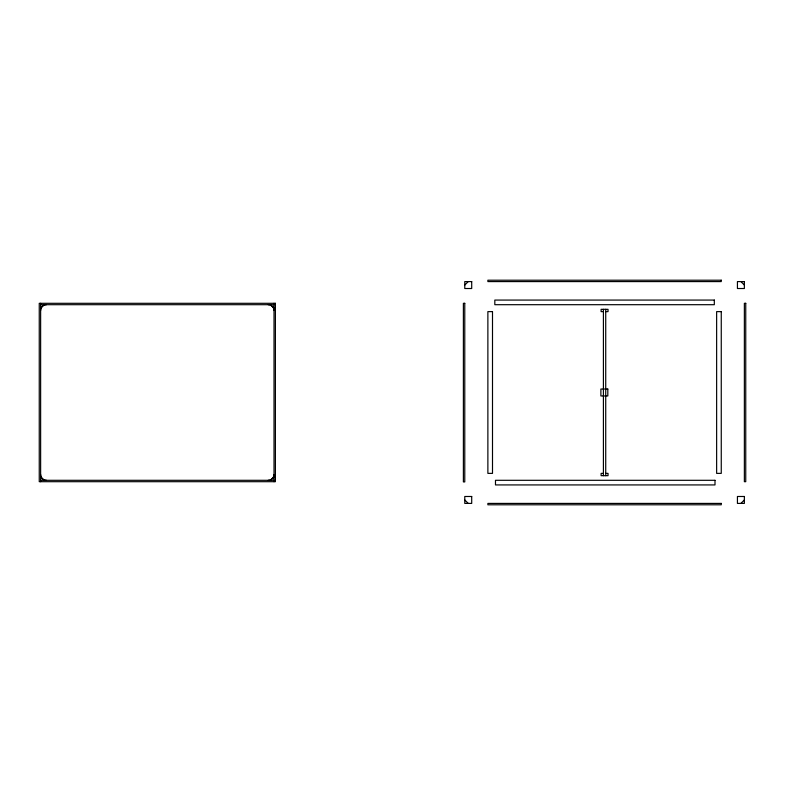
<?xml version="1.0" encoding="UTF-8"?>
<svg xmlns="http://www.w3.org/2000/svg" width="785" height="785" viewBox="0 0 785 785"><rect width="100%" height="100%" fill="white"/><g stroke="black" fill="none" stroke-linecap="round" stroke-linejoin="round"><path stroke-width="1.18" d="M40.634 308.162L44.107 304.698M464.769 285.053L468.243 281.589M270.55 480.302L274.014 476.838M740.893 503.411L744.366 499.947M40.634 304.698L274.014 304.698M603.41 311.625L601.104 311.625L601.104 309.319L608.032 309.319L608.032 311.625L605.726 311.625M603.41 473.375L601.104 473.375L601.104 475.681L608.032 475.681L608.032 473.375L605.726 473.375M40.634 480.302L274.014 480.302M740.893 281.589L744.366 285.053M270.55 304.698L274.014 308.162M464.769 499.947L468.243 503.411M40.634 476.838L44.107 480.302M605.726 309.319L605.726 475.681M603.41 309.319L603.41 475.681M274.014 303.304L274.014 481.696M40.634 303.304L40.634 481.696M46.413 480.302A5.78 5.78 0 0 1 40.634 474.533M274.014 474.533A5.78 5.78 0 0 1 268.235 480.302M268.235 304.698A5.78 5.78 0 0 1 274.014 310.467M40.634 310.467A5.78 5.78 0 0 1 46.413 304.698M721.258 280.206L487.877 280.206L487.877 281.589L721.258 281.589L721.258 280.206M471.707 281.589L464.769 281.589L464.769 288.517L471.707 288.517L471.707 281.589M744.366 281.589L737.429 281.589L737.429 288.517L744.366 288.517L744.366 281.589M714.321 300.076L494.815 300.076L494.815 304.698L714.321 304.698L714.321 300.076M275.398 303.304L39.25 303.304L39.25 481.696L275.398 481.696L275.398 303.304M464.769 303.304L463.385 303.304L463.385 481.921L464.769 481.921L464.769 303.304M745.75 303.304L744.366 303.304L744.366 481.696L745.75 481.696L745.75 303.304M492.499 311.625L487.877 311.625L487.877 473.375L492.499 473.375L492.499 311.625M721.258 311.625L716.636 311.625L716.636 473.375L721.258 473.375L721.258 311.625M607.816 389.036L600.878 389.036L600.878 395.964L607.816 395.964L607.816 389.036M714.998 480.302L495.482 480.302L495.482 484.924L714.998 484.924L714.998 480.302M471.707 496.483L464.769 496.483L464.769 503.411L471.707 503.411L471.707 496.483M744.366 496.483L737.429 496.483L737.429 503.411L744.366 503.411L744.366 496.483M721.258 503.411L487.877 503.411L487.877 504.794L721.258 504.794L721.258 503.411"/></g></svg>
